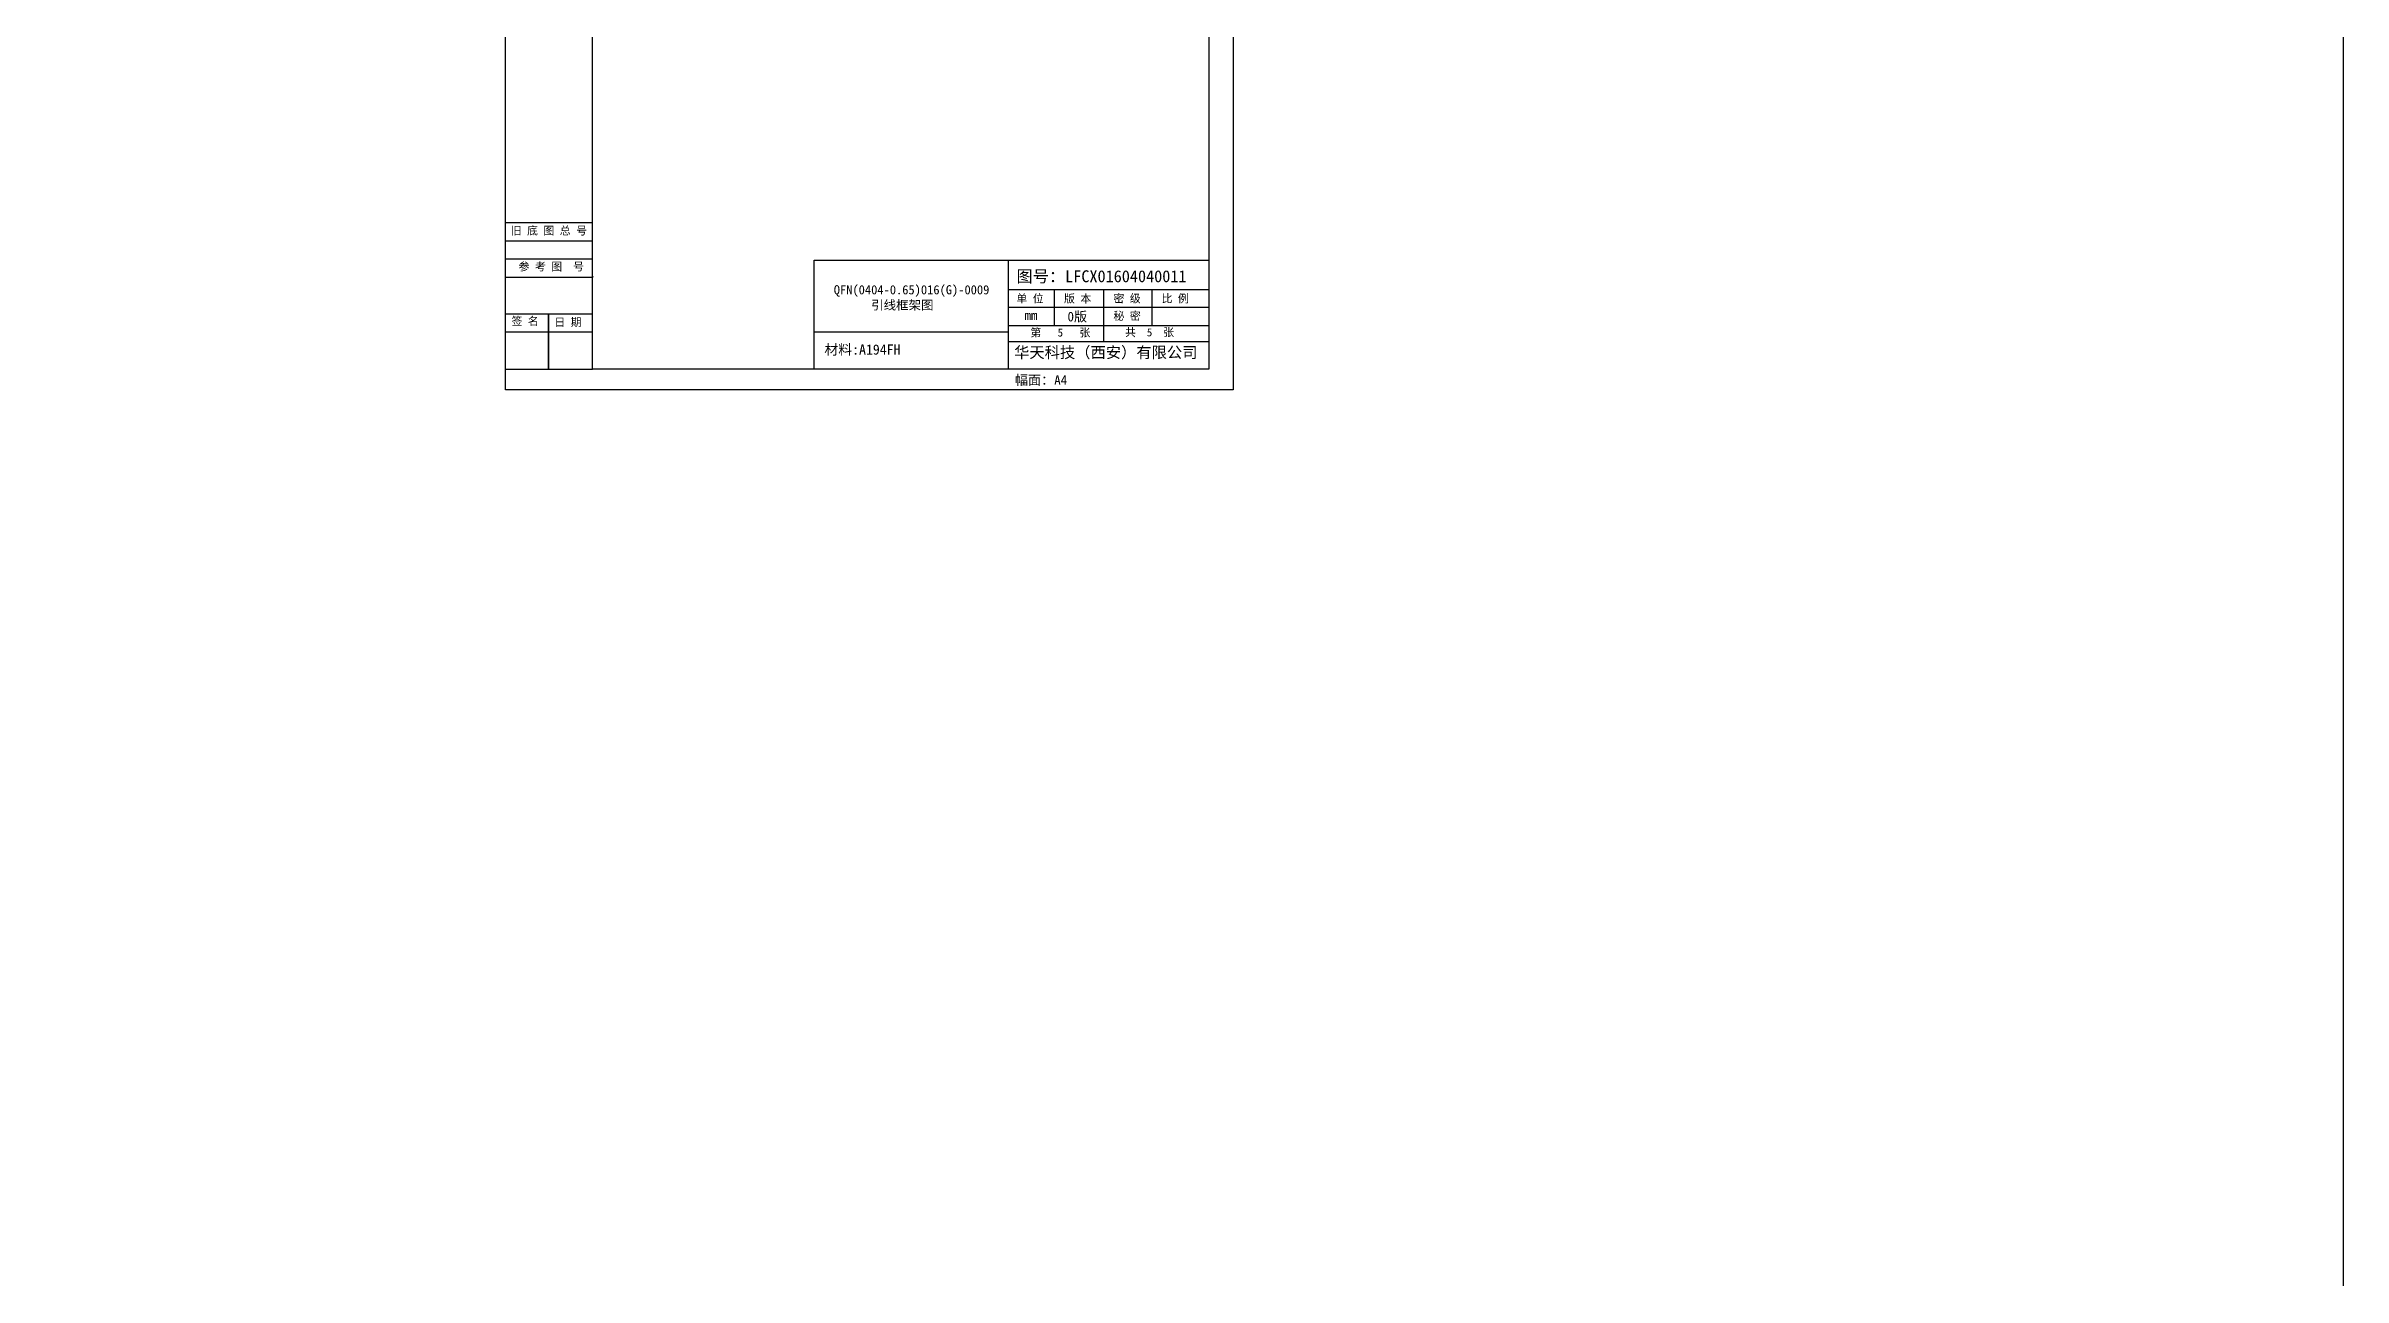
# Model space of a CAD drawing. Header units: millimetres. Extents: x 1670 to 1951, y 501 to 745.
# Drawn here: x 1902.54 to 1927.65, y 714.5 to 727.96 of the extents above; entities that cross this region are included whole.
import ezdxf

# ---------------------------------------------------------------- set-up
doc = ezdxf.new("R2010")
doc.units = ezdxf.units.MM
doc.styles.add('宋体', font='')
doc.styles.get('宋体').set_extended_font_data('宋体')

msp = doc.modelspace()

# ---------------------------------------------------------------- linework, layer by layer
at = {"color": 7}
for p, q in [((1908.5176, 726.0302), (1907.567, 726.0302)), ((1908.5176, 725.8312), (1907.567, 725.8312)), ((1908.5176, 725.6321), (1907.567, 725.6321)), ((1908.5176, 725.4331), (1907.567, 725.4331)), ((1908.5225, 725.4435), (1908.5225, 725.4376)), ((1910.9419, 724.4284), (1910.9419, 725.6221)), ((1910.9419, 725.6221), (1915.2563, 725.6221)), ((1913.063, 725.6221), (1913.063, 724.4284)), ((1913.063, 725.3026), (1915.2563, 725.3026)), ((1913.5648, 725.2986), (1913.5648, 724.906)), ((1914.1049, 725.2986), (1914.1049, 724.7313)), ((1914.6311, 725.2986), (1914.6311, 724.906)), ((1907.567, 725.0354), (1908.5176, 725.035)), ((1908.0371, 725.0354), (1908.0371, 724.4325)), ((1908.0371, 724.4325), (1908.0371, 725.0294)), ((1913.063, 725.1075), (1915.2563, 725.1075)), ((1913.063, 724.906), (1915.2563, 724.906)), ((1908.5176, 724.8355), (1907.567, 724.8355)), ((1913.063, 724.8355), (1910.9419, 724.8355)), ((1913.063, 724.7313), (1915.2563, 724.7313)), ((1908.5169, 724.4277), (1907.5697, 724.4277))]:
    msp.add_line(p, q, dxfattribs=at)
msp.add_lwpolyline([(1670.2078, 744.9877), (1927.6527, 744.9877), (1927.6527, 501.1103), (1670.2078, 501.1103)], close=True)
for points in [[(1907.567, 735.2511), (1915.5211, 735.2511), (1915.5211, 724.2058), (1907.567, 724.2058)], [(1908.5176, 735.0272), (1915.2563, 735.0272), (1915.2563, 724.4284), (1908.5176, 724.4284)]]:
    msp.add_lwpolyline(points, close=True, dxfattribs=at)

# ---------------------------------------------------------------- texts
at = {"color": 7, "style": '宋体'}
for s, insert, char_height, width, attachment_point in [('{\\fSimSun|b0|i0|c87|p0;旧 底 图 总 号}', (1907.6237, 725.9883), 0.087474, 2.544568, 1), ('{\\fSimSun|b0|i0|c87|p0;参 考 图  号}', (1907.7097, 725.5952), 0.087474, 2.20909, 1), ('{\\C0;图号：LFCX01604040011}', (1913.1523, 725.511), 0.13, 3.226096, 1), ('{\\C0;QFN(0404-0.65)016(G)-0009           \\P      引线框架图\\P     }', (1911.1552, 725.3484), 0.1, 2.580877, 1), ('单 位', (1913.1509, 725.1486), 0.08747, 0.450491, 7), ('版 本', (1913.6715, 725.1476), 0.08747, 0.449762, 7), ('密 级', (1914.2117, 725.1496), 0.08747, 0.446846, 7), ('比 例', (1914.7378, 725.1491), 0.08747, 0.42352, 7), ('{\\fSimSun|b0|i0|c87|p0; 签 名}', (1907.573, 724.9988), 0.087474, 1.076852, 1), ('{\\fSimSun|b0|i0|c87|p0; 日 期}', (1908.0406, 724.987), 0.087474, 1.101644, 1), ('mm', (1913.2393, 724.9669), 0.10497, 0.220434, 7), ('0版', (1913.7097, 724.9405), 0.10497, 0.301785, 7), ('秘 密 ', (1914.2117, 724.9584), 0.08747, 0.446846, 7), ('材料:A194FH', (1911.0529, 724.7005), 0.11103, 2.587958, 1), ('{\\fSimSun|b0|i0|c87|p0;华天科技（西安）有限公司}', (1913.1262, 724.675), 0.122463, 6.206499, 1), ('{\\fSimSun|b0|i0|c87|p0;第   5   张}', (1913.3041, 724.8739), 0.087474, 2.031857, 1), ('{\\fSimSun|b0|i0|c87|p0;共  5  张}', (1914.3386, 724.8769), 0.087474, 1.6584, 1), ('幅面：A4', (1913.1349, 724.2478), 0.10497, 0.870366, 7)]:
    msp.add_mtext(s, dxfattribs=dict(at, insert=insert, char_height=char_height, width=width, attachment_point=attachment_point))

doc.saveas('drawing.dxf')
